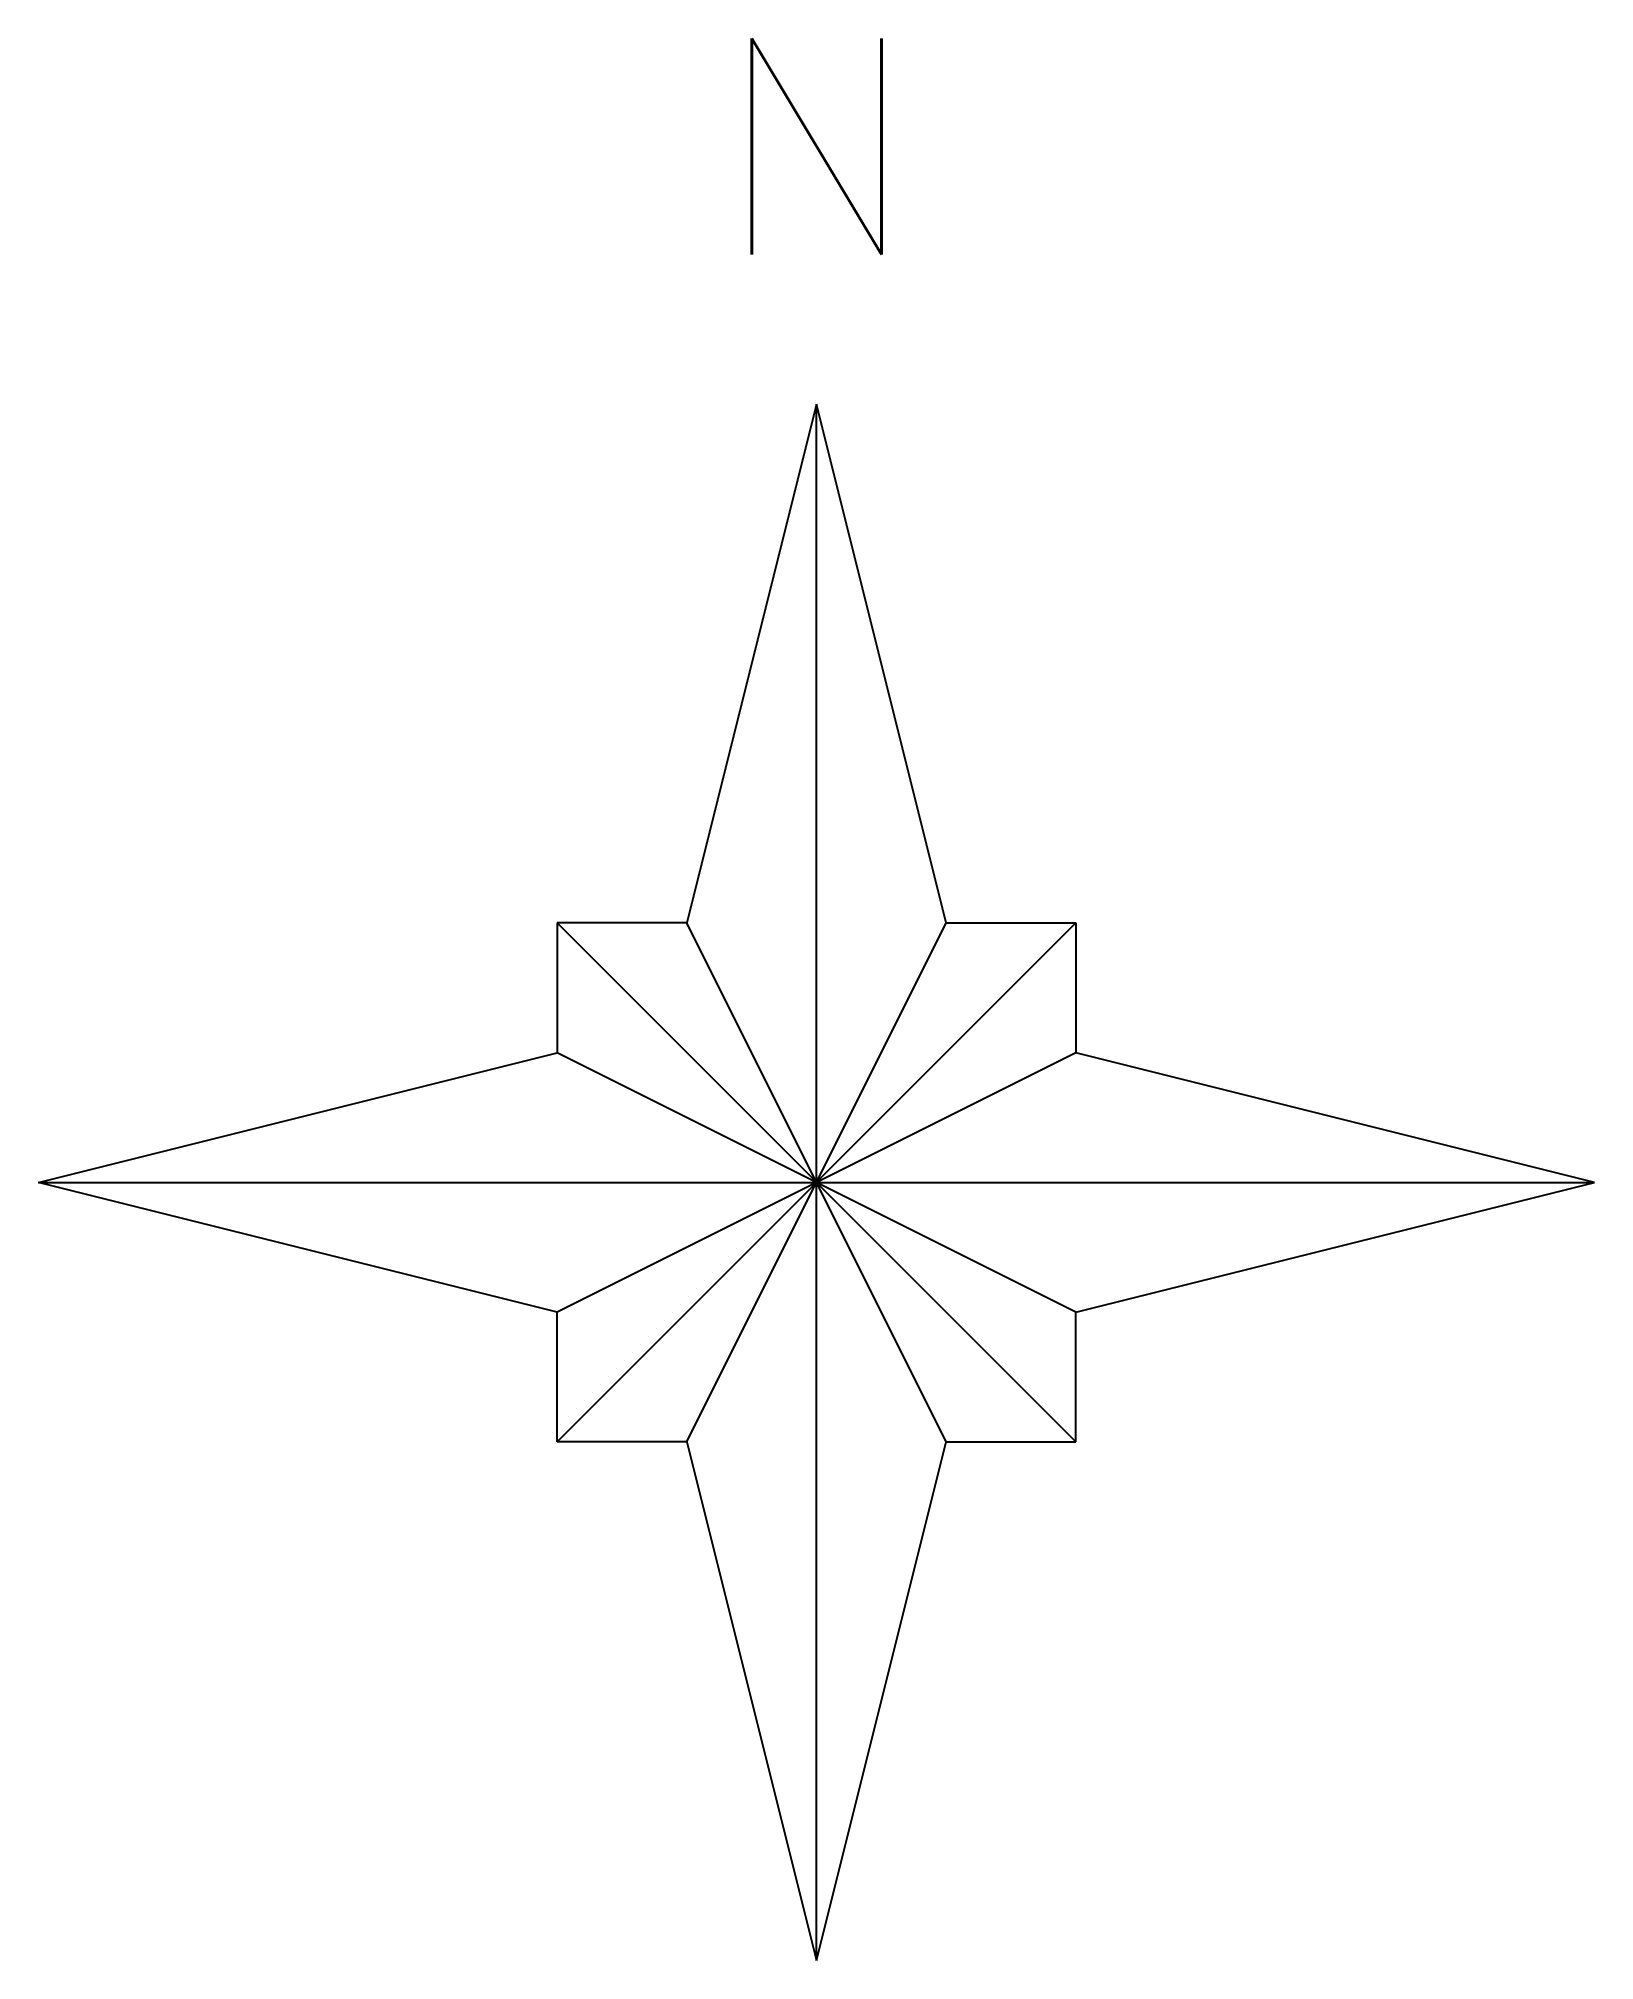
# Model space of a CAD drawing. Header units: millimetres. Extents: x 1153.88 to 1155.68, y -1298.23 to -1296.01.
import ezdxf
from ezdxf.enums import TextEntityAlignment as Align

# ---------------------------------------------------------------- set-up
doc = ezdxf.new("R2010")
doc.units = ezdxf.units.MM
doc.header["$LTSCALE"] = 10
doc.layers.add('Símbolos_Gráficos', color=1, linetype='Continuous')
doc.styles.add('r100', font='romans.shx')

msp = doc.modelspace()

# ---------------------------------------------------------------- linework, layer by layer
at = {"layer": 'Símbolos_Gráficos', "color": 3}
for p, q in [((1154.7804, -1296.4323), (1154.6304, -1297.0323)), ((1154.7804, -1298.2323), (1154.7804, -1296.4323)), ((1154.9304, -1297.0323), (1154.7804, -1296.4323)), ((1154.6304, -1297.6323), (1154.9304, -1297.0323)), ((1154.9304, -1297.6323), (1154.6304, -1297.0323)), ((1153.8804, -1297.3323), (1154.4804, -1297.1823)), ((1155.0804, -1297.4823), (1154.4804, -1297.1823)), ((1155.0804, -1297.1823), (1154.4804, -1297.4823)), ((1155.6804, -1297.3323), (1155.0804, -1297.1823)), ((1153.8804, -1297.3323), (1155.6804, -1297.3323)), ((1154.4804, -1297.4823), (1153.8804, -1297.3323)), ((1155.0804, -1297.4823), (1155.6804, -1297.3323)), ((1154.6304, -1297.6323), (1154.7804, -1298.2323)), ((1154.7804, -1298.2323), (1154.9304, -1297.6323))]:
    msp.add_line(p, q, dxfattribs=at)
at = {"layer": 'Símbolos_Gráficos', "color": 2}
for p, q in [((1155.0804, -1297.6323), (1154.4804, -1297.0323)), ((1154.4804, -1297.0323), (1154.4804, -1297.1823)), ((1154.6304, -1297.0323), (1154.4804, -1297.0323)), ((1154.4804, -1297.6323), (1155.0804, -1297.0323)), ((1154.9304, -1297.0323), (1155.0804, -1297.0323)), ((1155.0804, -1297.0323), (1155.0804, -1297.1823)), ((1154.4804, -1297.6323), (1154.4804, -1297.4823)), ((1155.0804, -1297.6323), (1155.0804, -1297.4823)), ((1154.6304, -1297.6323), (1154.4804, -1297.6323)), ((1154.9304, -1297.6323), (1155.0804, -1297.6323))]:
    msp.add_line(p, q, dxfattribs=at)
at = {"layer": 'Símbolos_Gráficos'}
msp.add_line((1154.7804, -1297.3323), (1154.7804, -1297.3323), dxfattribs=at)
msp.add_line((1154.7804, -1297.3323), (1154.7804, -1297.3323), dxfattribs=at)
msp.add_line((1154.7804, -1297.3323), (1154.7804, -1297.3323), dxfattribs=at)
msp.add_line((1154.7804, -1297.3323), (1154.7804, -1297.3323), dxfattribs=at)
msp.add_line((1154.7804, -1297.3323), (1154.7804, -1297.3323), dxfattribs=at)
msp.add_line((1154.7804, -1297.3323), (1154.7804, -1297.3323), dxfattribs=at)
msp.add_line((1154.7804, -1297.3323), (1154.7804, -1297.3323), dxfattribs=at)
msp.add_line((1154.7804, -1297.3323), (1154.7804, -1297.3323), dxfattribs=at)
msp.add_line((1154.7804, -1297.3323), (1154.7804, -1297.3323), dxfattribs=at)
msp.add_line((1154.7804, -1297.3323), (1154.7804, -1297.3323), dxfattribs=at)
msp.add_line((1154.7804, -1297.3323), (1154.7804, -1297.3323), dxfattribs=at)
msp.add_line((1154.7804, -1297.3323), (1154.7804, -1297.3323), dxfattribs=at)
msp.add_line((1154.7804, -1297.3323), (1154.7804, -1297.3323), dxfattribs=at)
msp.add_line((1154.7804, -1297.3323), (1154.7804, -1297.3323), dxfattribs=at)
msp.add_line((1154.7804, -1297.3323), (1154.7804, -1297.3323), dxfattribs=at)
msp.add_line((1154.7804, -1297.3323), (1154.7804, -1297.3323), dxfattribs=at)
msp.add_line((1154.7804, -1297.3323), (1154.7804, -1297.3323), dxfattribs=at)
msp.add_line((1154.7804, -1297.3323), (1154.7804, -1297.3323), dxfattribs=at)
msp.add_line((1154.7804, -1297.3323), (1154.7804, -1297.3323), dxfattribs=at)
msp.add_line((1154.7804, -1297.3323), (1154.7804, -1297.3323), dxfattribs=at)
msp.add_line((1154.7804, -1297.3323), (1154.7804, -1297.3323), dxfattribs=at)
msp.add_line((1154.7804, -1297.3323), (1154.7804, -1297.3323), dxfattribs=at)
msp.add_line((1154.7804, -1297.3323), (1154.7804, -1297.3323), dxfattribs=at)
msp.add_line((1154.7804, -1297.3323), (1154.7804, -1297.3323), dxfattribs=at)
msp.add_line((1154.7804, -1297.3323), (1154.7804, -1297.3323), dxfattribs=at)
msp.add_line((1154.7804, -1297.3323), (1154.7804, -1297.3323), dxfattribs=at)
msp.add_line((1154.7804, -1297.3323), (1154.7804, -1297.3323), dxfattribs=at)
msp.add_line((1154.7804, -1297.3323), (1154.7804, -1297.3323), dxfattribs=at)

# ---------------------------------------------------------------- texts
at = {"layer": 'Símbolos_Gráficos', "color": 4, "style": 'r100'}
msp.add_text('N', height=0.25, dxfattribs=at).set_placement((1154.7804, -1296.2593), align=Align.CENTER)

doc.saveas('drawing.dxf')
